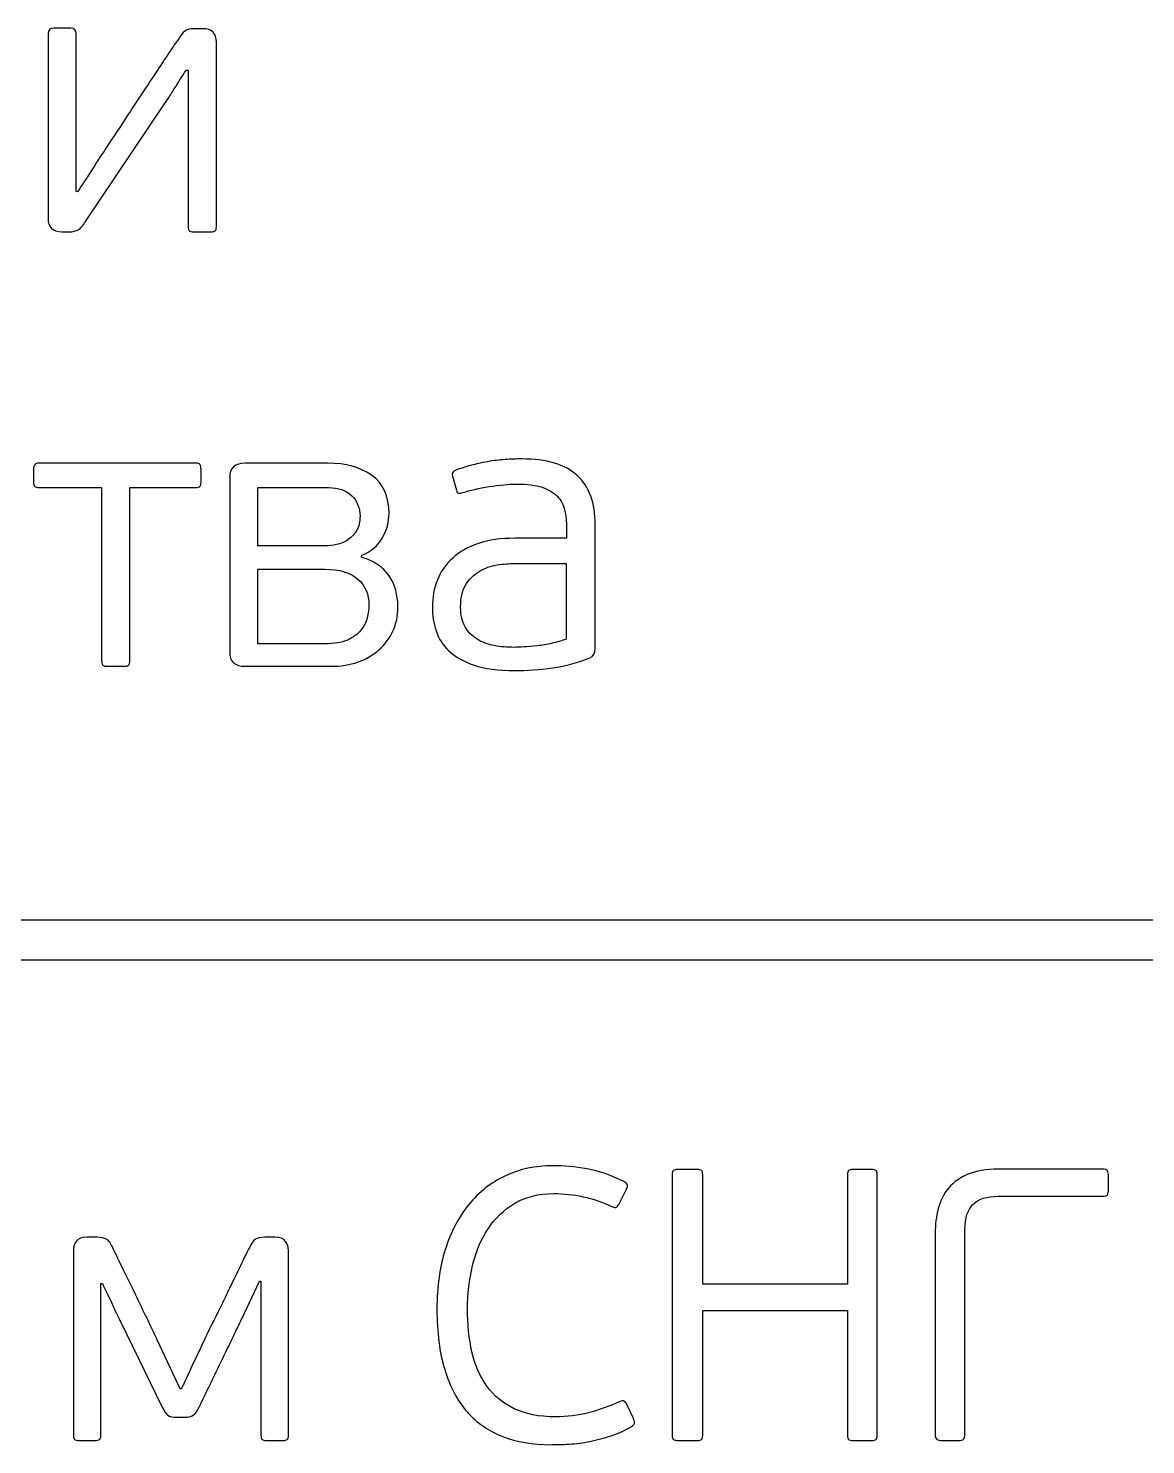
# Model space of a CAD drawing. Header units: centimetres. Extents: x -21.3 to 21.2, y -15.2 to 14.8.
# Drawn here: x -12.551 to -11.89, y -4.252 to -3.414 of the extents above; entities that cross this region are included whole.
import ezdxf

# ---------------------------------------------------------------- set-up
doc = ezdxf.new("R2010")
doc.units = ezdxf.units.CM
doc.header["$MEASUREMENT"] = 0
doc.layers.add('layer 1', color=7, linetype='Continuous')

msp = doc.modelspace()

# ---------------------------------------------------------------- linework, layer by layer
at = {"layer": 'layer 1', "color": 29}
for points, knots in [([(-12.53951, -3.41764), (-12.53951, -3.4155), (-12.53844, -3.41443), (-12.53631, -3.41443), (-12.53631, -3.41443), (-12.53631, -3.41443), (-12.52601, -3.41443), (-12.52601, -3.41443), (-12.52601, -3.41443), (-12.52388, -3.41443), (-12.52281, -3.4155), (-12.52281, -3.41764), (-12.52281, -3.41764), (-12.52281, -3.41764), (-12.52281, -3.51095), (-12.52281, -3.51095), (-12.52281, -3.51095), (-12.52281, -3.51095), (-12.52212, -3.51118), (-12.52212, -3.51118), (-12.52212, -3.51118), (-12.52151, -3.51027), (-12.52048, -3.50871), (-12.51903, -3.50649), (-12.51903, -3.50649), (-12.51759, -3.50428), (-12.51606, -3.50192), (-12.51446, -3.4994), (-12.51446, -3.4994), (-12.51286, -3.49689), (-12.51134, -3.49449), (-12.50989, -3.4922), (-12.50989, -3.4922), (-12.50844, -3.48991), (-12.50741, -3.48839), (-12.5068, -3.48762), (-12.5068, -3.48762), (-12.50573, -3.48595), (-12.50405, -3.48339), (-12.50177, -3.47996), (-12.50177, -3.47996), (-12.49948, -3.47653), (-12.49693, -3.47264), (-12.4941, -3.4683), (-12.4941, -3.4683), (-12.49128, -3.46395), (-12.48827, -3.45938), (-12.48507, -3.45457), (-12.48507, -3.45457), (-12.48187, -3.44977), (-12.47882, -3.4452), (-12.47592, -3.44085), (-12.47592, -3.44085), (-12.47302, -3.43651), (-12.47039, -3.43254), (-12.46803, -3.42896), (-12.46803, -3.42896), (-12.46567, -3.42537), (-12.4638, -3.42267), (-12.46243, -3.42084), (-12.46243, -3.42084), (-12.46105, -3.41855), (-12.4598, -3.41695), (-12.45865, -3.41603), (-12.45865, -3.41603), (-12.45751, -3.41512), (-12.45556, -3.41466), (-12.45282, -3.41466), (-12.45282, -3.41466), (-12.45282, -3.41466), (-12.44779, -3.41466), (-12.44779, -3.41466), (-12.44779, -3.41466), (-12.4426, -3.41466), (-12.44001, -3.41733), (-12.44001, -3.42267), (-12.44001, -3.42267), (-12.44001, -3.42267), (-12.44001, -3.53177), (-12.44001, -3.53177), (-12.44001, -3.53177), (-12.44001, -3.53299), (-12.44024, -3.53379), (-12.4407, -3.53417), (-12.4407, -3.53417), (-12.44115, -3.53455), (-12.44199, -3.53474), (-12.44321, -3.53474), (-12.44321, -3.53474), (-12.44321, -3.53474), (-12.45351, -3.53474), (-12.45351, -3.53474), (-12.45351, -3.53474), (-12.45473, -3.53474), (-12.45556, -3.53455), (-12.45602, -3.53417), (-12.45602, -3.53417), (-12.45648, -3.53379), (-12.45671, -3.53299), (-12.45671, -3.53177), (-12.45671, -3.53177), (-12.45671, -3.53177), (-12.45671, -3.43914), (-12.45671, -3.43914), (-12.45671, -3.43914), (-12.45671, -3.43914), (-12.45785, -3.43914), (-12.45785, -3.43914), (-12.45785, -3.43914), (-12.45831, -3.43975), (-12.45915, -3.44104), (-12.46037, -3.44302), (-12.46037, -3.44302), (-12.46159, -3.44501), (-12.46292, -3.44714), (-12.46437, -3.44943), (-12.46437, -3.44943), (-12.46582, -3.45171), (-12.46719, -3.45385), (-12.46849, -3.45583), (-12.46849, -3.45583), (-12.46978, -3.45781), (-12.47066, -3.45911), (-12.47112, -3.45972), (-12.47112, -3.45972), (-12.47112, -3.45972), (-12.51732, -3.52856), (-12.51732, -3.52856), (-12.51732, -3.52856), (-12.51884, -3.53101), (-12.52029, -3.53264), (-12.52166, -3.53348), (-12.52166, -3.53348), (-12.52304, -3.53432), (-12.52479, -3.53474), (-12.52692, -3.53474), (-12.52692, -3.53474), (-12.52692, -3.53474), (-12.53127, -3.53474), (-12.53127, -3.53474), (-12.53127, -3.53474), (-12.53676, -3.53474), (-12.53951, -3.53207), (-12.53951, -3.52674), (-12.53951, -3.52674), (-12.53951, -3.52674), (-12.53951, -3.41764), (-12.53951, -3.41764)], [0, 0, 0, 0, 0.026316, 0.026316, 0.026316, 0.026316, 0.052632, 0.052632, 0.052632, 0.052632, 0.078947, 0.078947, 0.078947, 0.078947, 0.105263, 0.105263, 0.105263, 0.105263, 0.131579, 0.131579, 0.131579, 0.131579, 0.157895, 0.157895, 0.157895, 0.157895, 0.184211, 0.184211, 0.184211, 0.184211, 0.210526, 0.210526, 0.210526, 0.210526, 0.236842, 0.236842, 0.236842, 0.236842, 0.263158, 0.263158, 0.263158, 0.263158, 0.289474, 0.289474, 0.289474, 0.289474, 0.315789, 0.315789, 0.315789, 0.315789, 0.342105, 0.342105, 0.342105, 0.342105, 0.368421, 0.368421, 0.368421, 0.368421, 0.394737, 0.394737, 0.394737, 0.394737, 0.421053, 0.421053, 0.421053, 0.421053, 0.447368, 0.447368, 0.447368, 0.447368, 0.473684, 0.473684, 0.473684, 0.473684, 0.5, 0.5, 0.5, 0.5, 0.526316, 0.526316, 0.526316, 0.526316, 0.552632, 0.552632, 0.552632, 0.552632, 0.578947, 0.578947, 0.578947, 0.578947, 0.605263, 0.605263, 0.605263, 0.605263, 0.631579, 0.631579, 0.631579, 0.631579, 0.657895, 0.657895, 0.657895, 0.657895, 0.684211, 0.684211, 0.684211, 0.684211, 0.710526, 0.710526, 0.710526, 0.710526, 0.736842, 0.736842, 0.736842, 0.736842, 0.763158, 0.763158, 0.763158, 0.763158, 0.789474, 0.789474, 0.789474, 0.789474, 0.815789, 0.815789, 0.815789, 0.815789, 0.842105, 0.842105, 0.842105, 0.842105, 0.868421, 0.868421, 0.868421, 0.868421, 0.894737, 0.894737, 0.894737, 0.894737, 0.921053, 0.921053, 0.921053, 0.921053, 0.947368, 0.947368, 0.947368, 0.947368, 1, 1, 1, 1]), ([(-12.49114, -3.78793), (-12.49114, -3.78946), (-12.4914, -3.79045), (-12.49193, -3.7909), (-12.49193, -3.7909), (-12.49247, -3.79136), (-12.49338, -3.79159), (-12.4946, -3.79159), (-12.4946, -3.79159), (-12.4946, -3.79159), (-12.50414, -3.79159), (-12.50414, -3.79159), (-12.50414, -3.79159), (-12.5055, -3.79159), (-12.5065, -3.79136), (-12.50703, -3.7909), (-12.50703, -3.7909), (-12.50756, -3.79045), (-12.50783, -3.78946), (-12.50783, -3.78793), (-12.50783, -3.78793), (-12.50783, -3.78793), (-12.50783, -3.68592), (-12.50783, -3.68592), (-12.50783, -3.68592), (-12.50783, -3.68592), (-12.54443, -3.68592), (-12.54443, -3.68592), (-12.54443, -3.68592), (-12.54595, -3.68592), (-12.54694, -3.68565), (-12.5474, -3.68512), (-12.5474, -3.68512), (-12.54785, -3.68459), (-12.54808, -3.68379), (-12.54808, -3.68272), (-12.54808, -3.68272), (-12.54808, -3.68272), (-12.54808, -3.67517), (-12.54808, -3.67517), (-12.54808, -3.67517), (-12.54808, -3.67395), (-12.54785, -3.67304), (-12.5474, -3.67243), (-12.5474, -3.67243), (-12.54694, -3.67182), (-12.54595, -3.67151), (-12.54443, -3.67151), (-12.54443, -3.67151), (-12.54443, -3.67151), (-12.45248, -3.67151), (-12.45248, -3.67151), (-12.45248, -3.67151), (-12.45096, -3.67151), (-12.45, -3.67182), (-12.44962, -3.67243), (-12.44962, -3.67243), (-12.44924, -3.67304), (-12.44905, -3.67395), (-12.44905, -3.67517), (-12.44905, -3.67517), (-12.44905, -3.67517), (-12.44905, -3.68272), (-12.44905, -3.68272), (-12.44905, -3.68272), (-12.44905, -3.68379), (-12.44924, -3.68459), (-12.44962, -3.68512), (-12.44962, -3.68512), (-12.45, -3.68565), (-12.45096, -3.68592), (-12.45248, -3.68592), (-12.45248, -3.68592), (-12.45248, -3.68592), (-12.49114, -3.68592), (-12.49114, -3.68592), (-12.49114, -3.68592), (-12.49114, -3.68592), (-12.49114, -3.78793), (-12.49114, -3.78793)], [0, 0, 0, 0, 0.047619, 0.047619, 0.047619, 0.047619, 0.095238, 0.095238, 0.095238, 0.095238, 0.142857, 0.142857, 0.142857, 0.142857, 0.190476, 0.190476, 0.190476, 0.190476, 0.238095, 0.238095, 0.238095, 0.238095, 0.285714, 0.285714, 0.285714, 0.285714, 0.333333, 0.333333, 0.333333, 0.333333, 0.380952, 0.380952, 0.380952, 0.380952, 0.428571, 0.428571, 0.428571, 0.428571, 0.47619, 0.47619, 0.47619, 0.47619, 0.52381, 0.52381, 0.52381, 0.52381, 0.571429, 0.571429, 0.571429, 0.571429, 0.619048, 0.619048, 0.619048, 0.619048, 0.666667, 0.666667, 0.666667, 0.666667, 0.714286, 0.714286, 0.714286, 0.714286, 0.761905, 0.761905, 0.761905, 0.761905, 0.809524, 0.809524, 0.809524, 0.809524, 0.857143, 0.857143, 0.857143, 0.857143, 0.904762, 0.904762, 0.904762, 0.904762, 1, 1, 1, 1]), ([(-12.35413, -3.72709), (-12.35001, -3.72831), (-12.34658, -3.72995), (-12.34384, -3.73201), (-12.34384, -3.73201), (-12.34109, -3.73407), (-12.33888, -3.73643), (-12.33721, -3.7391), (-12.33721, -3.7391), (-12.33553, -3.74177), (-12.33435, -3.74463), (-12.33366, -3.74768), (-12.33366, -3.74768), (-12.33297, -3.75073), (-12.33263, -3.7537), (-12.33263, -3.7566), (-12.33263, -3.7566), (-12.33263, -3.76178), (-12.33362, -3.76651), (-12.3356, -3.77078), (-12.3356, -3.77078), (-12.33759, -3.77505), (-12.34033, -3.77875), (-12.34384, -3.78187), (-12.34384, -3.78187), (-12.34735, -3.785), (-12.3515, -3.7874), (-12.3563, -3.78907), (-12.3563, -3.78907), (-12.3611, -3.79075), (-12.3664, -3.79159), (-12.3722, -3.79159), (-12.3722, -3.79159), (-12.3722, -3.79159), (-12.42298, -3.79159), (-12.42298, -3.79159), (-12.42298, -3.79159), (-12.42908, -3.79159), (-12.43212, -3.78877), (-12.43212, -3.78313), (-12.43212, -3.78313), (-12.43212, -3.78313), (-12.43212, -3.67998), (-12.43212, -3.67998), (-12.43212, -3.67998), (-12.43212, -3.67433), (-12.42908, -3.67151), (-12.42298, -3.67151), (-12.42298, -3.67151), (-12.42298, -3.67151), (-12.37403, -3.67151), (-12.37403, -3.67151), (-12.37403, -3.67151), (-12.3635, -3.67151), (-12.35486, -3.67392), (-12.34807, -3.67872), (-12.34807, -3.67872), (-12.34128, -3.68352), (-12.33789, -3.69103), (-12.33789, -3.70125), (-12.33789, -3.70125), (-12.33789, -3.70628), (-12.33923, -3.71112), (-12.34189, -3.71577), (-12.34189, -3.71577), (-12.34456, -3.72042), (-12.34856, -3.72381), (-12.3539, -3.72595), (-12.3539, -3.72595), (-12.3539, -3.72595), (-12.35413, -3.72709), (-12.35413, -3.72709)], [0, 0, 0, 0, 0.052632, 0.052632, 0.052632, 0.052632, 0.105263, 0.105263, 0.105263, 0.105263, 0.157895, 0.157895, 0.157895, 0.157895, 0.210526, 0.210526, 0.210526, 0.210526, 0.263158, 0.263158, 0.263158, 0.263158, 0.315789, 0.315789, 0.315789, 0.315789, 0.368421, 0.368421, 0.368421, 0.368421, 0.421053, 0.421053, 0.421053, 0.421053, 0.473684, 0.473684, 0.473684, 0.473684, 0.526316, 0.526316, 0.526316, 0.526316, 0.578947, 0.578947, 0.578947, 0.578947, 0.631579, 0.631579, 0.631579, 0.631579, 0.684211, 0.684211, 0.684211, 0.684211, 0.736842, 0.736842, 0.736842, 0.736842, 0.789474, 0.789474, 0.789474, 0.789474, 0.842105, 0.842105, 0.842105, 0.842105, 0.894737, 0.894737, 0.894737, 0.894737, 1, 1, 1, 1]), ([(-12.21598, -3.78107), (-12.21598, -3.78382), (-12.21705, -3.78564), (-12.21918, -3.78656), (-12.21918, -3.78656), (-12.22605, -3.78946), (-12.23337, -3.79144), (-12.24114, -3.79251), (-12.24114, -3.79251), (-12.24892, -3.79358), (-12.25639, -3.79411), (-12.26356, -3.79411), (-12.26356, -3.79411), (-12.27332, -3.79411), (-12.28132, -3.79304), (-12.28757, -3.7909), (-12.28757, -3.7909), (-12.29383, -3.78877), (-12.29878, -3.78595), (-12.30244, -3.78252), (-12.30244, -3.78252), (-12.3061, -3.77909), (-12.30865, -3.77512), (-12.3101, -3.77059), (-12.3101, -3.77059), (-12.31155, -3.76609), (-12.31228, -3.76136), (-12.31228, -3.75648), (-12.31228, -3.75648), (-12.31228, -3.75084), (-12.31128, -3.74551), (-12.3093, -3.74055), (-12.3093, -3.74055), (-12.30732, -3.73555), (-12.30431, -3.73125), (-12.30027, -3.72759), (-12.30027, -3.72759), (-12.29623, -3.72393), (-12.29116, -3.72103), (-12.28506, -3.71897), (-12.28506, -3.71897), (-12.27896, -3.71691), (-12.27172, -3.71589), (-12.26333, -3.71589), (-12.26333, -3.71589), (-12.26333, -3.71589), (-12.23291, -3.71589), (-12.23291, -3.71589), (-12.23291, -3.71589), (-12.23291, -3.71589), (-12.23291, -3.70979), (-12.23291, -3.70979), (-12.23291, -3.70979), (-12.23291, -3.70605), (-12.23329, -3.70255), (-12.23405, -3.6993), (-12.23405, -3.6993), (-12.23481, -3.69606), (-12.23626, -3.69332), (-12.2384, -3.69107), (-12.2384, -3.69107), (-12.24053, -3.68882), (-12.24351, -3.68707), (-12.24732, -3.68577), (-12.24732, -3.68577), (-12.25113, -3.68451), (-12.25609, -3.68386), (-12.26219, -3.68386), (-12.26219, -3.68386), (-12.26722, -3.68386), (-12.27274, -3.68436), (-12.27877, -3.68535), (-12.27877, -3.68535), (-12.28479, -3.68634), (-12.28994, -3.68752), (-12.29421, -3.6889), (-12.29421, -3.6889), (-12.29527, -3.6892), (-12.29611, -3.68932), (-12.29672, -3.68924), (-12.29672, -3.68924), (-12.29733, -3.68916), (-12.29779, -3.68859), (-12.2981, -3.68752), (-12.2981, -3.68752), (-12.2981, -3.68752), (-12.30038, -3.67921), (-12.30038, -3.67921), (-12.30038, -3.67921), (-12.30084, -3.6775), (-12.30023, -3.67635), (-12.29855, -3.67574), (-12.29855, -3.67574), (-12.29581, -3.67464), (-12.29283, -3.67369), (-12.28963, -3.67285), (-12.28963, -3.67285), (-12.28643, -3.67197), (-12.28311, -3.67125), (-12.27968, -3.67064), (-12.27968, -3.67064), (-12.27625, -3.66999), (-12.27278, -3.66957), (-12.26927, -3.66934), (-12.26927, -3.66934), (-12.26577, -3.66911), (-12.26249, -3.669), (-12.25944, -3.669), (-12.25944, -3.669), (-12.24465, -3.669), (-12.23371, -3.67227), (-12.22662, -3.67883), (-12.22662, -3.67883), (-12.21953, -3.68539), (-12.21598, -3.695), (-12.21598, -3.70765), (-12.21598, -3.70765), (-12.21598, -3.70765), (-12.21598, -3.78107), (-12.21598, -3.78107)], [0, 0, 0, 0, 0.032258, 0.032258, 0.032258, 0.032258, 0.064516, 0.064516, 0.064516, 0.064516, 0.096774, 0.096774, 0.096774, 0.096774, 0.129032, 0.129032, 0.129032, 0.129032, 0.16129, 0.16129, 0.16129, 0.16129, 0.193548, 0.193548, 0.193548, 0.193548, 0.225806, 0.225806, 0.225806, 0.225806, 0.258065, 0.258065, 0.258065, 0.258065, 0.290323, 0.290323, 0.290323, 0.290323, 0.322581, 0.322581, 0.322581, 0.322581, 0.354839, 0.354839, 0.354839, 0.354839, 0.387097, 0.387097, 0.387097, 0.387097, 0.419355, 0.419355, 0.419355, 0.419355, 0.451613, 0.451613, 0.451613, 0.451613, 0.483871, 0.483871, 0.483871, 0.483871, 0.516129, 0.516129, 0.516129, 0.516129, 0.548387, 0.548387, 0.548387, 0.548387, 0.580645, 0.580645, 0.580645, 0.580645, 0.612903, 0.612903, 0.612903, 0.612903, 0.645161, 0.645161, 0.645161, 0.645161, 0.677419, 0.677419, 0.677419, 0.677419, 0.709677, 0.709677, 0.709677, 0.709677, 0.741935, 0.741935, 0.741935, 0.741935, 0.774194, 0.774194, 0.774194, 0.774194, 0.806452, 0.806452, 0.806452, 0.806452, 0.83871, 0.83871, 0.83871, 0.83871, 0.870968, 0.870968, 0.870968, 0.870968, 0.903226, 0.903226, 0.903226, 0.903226, 0.935484, 0.935484, 0.935484, 0.935484, 1, 1, 1, 1]), ([(-12.41543, -3.72046), (-12.41543, -3.72046), (-12.37517, -3.72046), (-12.37517, -3.72046), (-12.37517, -3.72046), (-12.37334, -3.72046), (-12.37124, -3.72019), (-12.36888, -3.71966), (-12.36888, -3.71966), (-12.36652, -3.71913), (-12.36431, -3.71817), (-12.36225, -3.71684), (-12.36225, -3.71684), (-12.36019, -3.71546), (-12.35847, -3.71364), (-12.3571, -3.71139), (-12.3571, -3.71139), (-12.35573, -3.7091), (-12.35504, -3.7062), (-12.35504, -3.70273), (-12.35504, -3.70273), (-12.35504, -3.69804), (-12.35668, -3.69408), (-12.35996, -3.6908), (-12.35996, -3.6908), (-12.36324, -3.68756), (-12.36778, -3.68592), (-12.37357, -3.68592), (-12.37357, -3.68592), (-12.37357, -3.68592), (-12.41543, -3.68592), (-12.41543, -3.68592), (-12.41543, -3.68592), (-12.41543, -3.68592), (-12.41543, -3.72046), (-12.41543, -3.72046)], [0, 0, 0, 0, 0.1, 0.1, 0.1, 0.1, 0.2, 0.2, 0.2, 0.2, 0.3, 0.3, 0.3, 0.3, 0.4, 0.4, 0.4, 0.4, 0.5, 0.5, 0.5, 0.5, 0.6, 0.6, 0.6, 0.6, 0.7, 0.7, 0.7, 0.7, 0.8, 0.8, 0.8, 0.8, 1, 1, 1, 1]), ([(-12.34978, -3.75545), (-12.34978, -3.74905), (-12.35196, -3.7439), (-12.3563, -3.74002), (-12.3563, -3.74002), (-12.36065, -3.73613), (-12.36717, -3.73418), (-12.37586, -3.73418), (-12.37586, -3.73418), (-12.37586, -3.73418), (-12.41543, -3.73418), (-12.41543, -3.73418), (-12.41543, -3.73418), (-12.41543, -3.73418), (-12.41543, -3.77833), (-12.41543, -3.77833), (-12.41543, -3.77833), (-12.41543, -3.77833), (-12.37586, -3.77833), (-12.37586, -3.77833), (-12.37586, -3.77833), (-12.37037, -3.77833), (-12.36591, -3.77756), (-12.36248, -3.77604), (-12.36248, -3.77604), (-12.35905, -3.77451), (-12.35642, -3.77261), (-12.35459, -3.77032), (-12.35459, -3.77032), (-12.35276, -3.76804), (-12.3515, -3.76556), (-12.35081, -3.76289), (-12.35081, -3.76289), (-12.35013, -3.76022), (-12.34978, -3.75774), (-12.34978, -3.75545)], [0, 0, 0, 0, 0.1, 0.1, 0.1, 0.1, 0.2, 0.2, 0.2, 0.2, 0.3, 0.3, 0.3, 0.3, 0.4, 0.4, 0.4, 0.4, 0.5, 0.5, 0.5, 0.5, 0.6, 0.6, 0.6, 0.6, 0.7, 0.7, 0.7, 0.7, 0.8, 0.8, 0.8, 0.8, 1, 1, 1, 1]), ([(-12.23314, -3.73075), (-12.23314, -3.73075), (-12.26264, -3.73075), (-12.26264, -3.73075), (-12.26264, -3.73075), (-12.26539, -3.73075), (-12.26867, -3.73098), (-12.27248, -3.73144), (-12.27248, -3.73144), (-12.27629, -3.7319), (-12.27991, -3.733), (-12.28334, -3.73479), (-12.28334, -3.73479), (-12.28677, -3.73655), (-12.28967, -3.73914), (-12.29203, -3.74257), (-12.29203, -3.74257), (-12.2944, -3.74604), (-12.29558, -3.75073), (-12.29558, -3.75671), (-12.29558, -3.75671), (-12.29558, -3.76132), (-12.2947, -3.76514), (-12.29295, -3.76819), (-12.29295, -3.76819), (-12.2912, -3.77127), (-12.28883, -3.77371), (-12.28586, -3.77554), (-12.28586, -3.77554), (-12.28288, -3.77741), (-12.27949, -3.77867), (-12.27568, -3.77936), (-12.27568, -3.77936), (-12.27187, -3.78004), (-12.2679, -3.78038), (-12.26379, -3.78038), (-12.26379, -3.78038), (-12.26242, -3.78038), (-12.26055, -3.78031), (-12.25818, -3.78015), (-12.25818, -3.78015), (-12.25582, -3.78), (-12.25319, -3.77977), (-12.25029, -3.77947), (-12.25029, -3.77947), (-12.2474, -3.77916), (-12.24446, -3.77867), (-12.24148, -3.77798), (-12.24148, -3.77798), (-12.23851, -3.7773), (-12.23573, -3.7765), (-12.23314, -3.77554), (-12.23314, -3.77554), (-12.23314, -3.77554), (-12.23314, -3.73075), (-12.23314, -3.73075)], [0, 0, 0, 0, 0.066667, 0.066667, 0.066667, 0.066667, 0.133333, 0.133333, 0.133333, 0.133333, 0.2, 0.2, 0.2, 0.2, 0.266667, 0.266667, 0.266667, 0.266667, 0.333333, 0.333333, 0.333333, 0.333333, 0.4, 0.4, 0.4, 0.4, 0.466667, 0.466667, 0.466667, 0.466667, 0.533333, 0.533333, 0.533333, 0.533333, 0.6, 0.6, 0.6, 0.6, 0.666667, 0.666667, 0.666667, 0.666667, 0.733333, 0.733333, 0.733333, 0.733333, 0.8, 0.8, 0.8, 0.8, 0.866667, 0.866667, 0.866667, 0.866667, 1, 1, 1, 1]), ([(-17.7515, -3.96525), (-17.7515, -3.96525), (-10.82877, -3.96525), (-10.82877, -3.96525), (-10.82877, -3.96525), (-10.82877, -3.96525), (-10.82877, -3.94149), (-10.82877, -3.94149), (-10.82877, -3.94149), (-10.82877, -3.94149), (-17.7515, -3.94149), (-17.7515, -3.94149), (-17.7515, -3.94149), (-17.7515, -3.94149), (-17.7515, -3.96525), (-17.7515, -3.96525)], [0, 0, 0, 0, 0.2, 0.2, 0.2, 0.2, 0.4, 0.4, 0.4, 0.4, 0.6, 0.6, 0.6, 0.6, 1, 1, 1, 1]), ([(-12.23957, -4.23528), (-12.2327, -4.23528), (-12.22615, -4.23447), (-12.2199, -4.23287), (-12.2199, -4.23287), (-12.21365, -4.23127), (-12.20762, -4.2291), (-12.20183, -4.22635), (-12.20183, -4.22635), (-12.2003, -4.22575), (-12.19924, -4.22567), (-12.19863, -4.22612), (-12.19863, -4.22612), (-12.19802, -4.22658), (-12.19756, -4.22719), (-12.19725, -4.22795), (-12.19725, -4.22795), (-12.19725, -4.22795), (-12.19359, -4.23596), (-12.19359, -4.23596), (-12.19359, -4.23596), (-12.19283, -4.23748), (-12.19256, -4.23855), (-12.19279, -4.23916), (-12.19279, -4.23916), (-12.19302, -4.23977), (-12.19359, -4.24038), (-12.19451, -4.24099), (-12.19451, -4.24099), (-12.19832, -4.24328), (-12.20233, -4.24511), (-12.20652, -4.24648), (-12.20652, -4.24648), (-12.21071, -4.24785), (-12.2149, -4.24896), (-12.21909, -4.2498), (-12.21909, -4.2498), (-12.22329, -4.25064), (-12.22741, -4.25117), (-12.23145, -4.2514), (-12.23145, -4.2514), (-12.23549, -4.25163), (-12.23919, -4.25174), (-12.24254, -4.25174), (-12.24254, -4.25174), (-12.25306, -4.25174), (-12.26244, -4.25014), (-12.27067, -4.24694), (-12.27067, -4.24694), (-12.27891, -4.24374), (-12.28592, -4.23886), (-12.29172, -4.2323), (-12.29172, -4.2323), (-12.29751, -4.22575), (-12.30193, -4.21743), (-12.30498, -4.20737), (-12.30498, -4.20737), (-12.30803, -4.19731), (-12.30956, -4.18533), (-12.30956, -4.17146), (-12.30956, -4.17146), (-12.30956, -4.1585), (-12.30792, -4.14679), (-12.30464, -4.13635), (-12.30464, -4.13635), (-12.30136, -4.1259), (-12.29671, -4.11702), (-12.29069, -4.1097), (-12.29069, -4.1097), (-12.28467, -4.10238), (-12.27746, -4.09674), (-12.26907, -4.09278), (-12.26907, -4.09278), (-12.26069, -4.08881), (-12.25139, -4.08683), (-12.24117, -4.08683), (-12.24117, -4.08683), (-12.23461, -4.08683), (-12.22783, -4.08744), (-12.22081, -4.08866), (-12.22081, -4.08866), (-12.2138, -4.08988), (-12.2064, -4.09247), (-12.19863, -4.09644), (-12.19863, -4.09644), (-12.19786, -4.09674), (-12.19733, -4.09724), (-12.19702, -4.09793), (-12.19702, -4.09793), (-12.19672, -4.09861), (-12.19695, -4.09964), (-12.19771, -4.10101), (-12.19771, -4.10101), (-12.19771, -4.10101), (-12.20206, -4.1097), (-12.20206, -4.1097), (-12.20206, -4.1097), (-12.20251, -4.11047), (-12.20297, -4.111), (-12.20343, -4.11131), (-12.20343, -4.11131), (-12.20389, -4.11161), (-12.20465, -4.11153), (-12.20571, -4.11108), (-12.20571, -4.11108), (-12.21151, -4.10833), (-12.2173, -4.10635), (-12.2231, -4.10513), (-12.2231, -4.10513), (-12.22889, -4.10391), (-12.23469, -4.1033), (-12.24048, -4.1033), (-12.24048, -4.1033), (-12.24948, -4.1033), (-12.25718, -4.10521), (-12.26358, -4.10902), (-12.26358, -4.10902), (-12.26999, -4.11283), (-12.27525, -4.11786), (-12.27936, -4.12411), (-12.27936, -4.12411), (-12.28348, -4.13037), (-12.28653, -4.13761), (-12.28851, -4.14584), (-12.28851, -4.14584), (-12.2905, -4.15408), (-12.29149, -4.16262), (-12.29149, -4.17146), (-12.29149, -4.17146), (-12.29149, -4.18061), (-12.29061, -4.18907), (-12.28886, -4.19685), (-12.28886, -4.19685), (-12.2871, -4.20463), (-12.28417, -4.21137), (-12.28005, -4.21709), (-12.28005, -4.21709), (-12.27594, -4.22281), (-12.27056, -4.22727), (-12.26393, -4.23047), (-12.26393, -4.23047), (-12.25729, -4.23367), (-12.24917, -4.23528), (-12.23957, -4.23528)], [0, 0, 0, 0, 0.027027, 0.027027, 0.027027, 0.027027, 0.054054, 0.054054, 0.054054, 0.054054, 0.081081, 0.081081, 0.081081, 0.081081, 0.108108, 0.108108, 0.108108, 0.108108, 0.135135, 0.135135, 0.135135, 0.135135, 0.162162, 0.162162, 0.162162, 0.162162, 0.189189, 0.189189, 0.189189, 0.189189, 0.216216, 0.216216, 0.216216, 0.216216, 0.243243, 0.243243, 0.243243, 0.243243, 0.27027, 0.27027, 0.27027, 0.27027, 0.297297, 0.297297, 0.297297, 0.297297, 0.324324, 0.324324, 0.324324, 0.324324, 0.351351, 0.351351, 0.351351, 0.351351, 0.378378, 0.378378, 0.378378, 0.378378, 0.405405, 0.405405, 0.405405, 0.405405, 0.432432, 0.432432, 0.432432, 0.432432, 0.459459, 0.459459, 0.459459, 0.459459, 0.486486, 0.486486, 0.486486, 0.486486, 0.513514, 0.513514, 0.513514, 0.513514, 0.540541, 0.540541, 0.540541, 0.540541, 0.567568, 0.567568, 0.567568, 0.567568, 0.594595, 0.594595, 0.594595, 0.594595, 0.621622, 0.621622, 0.621622, 0.621622, 0.648649, 0.648649, 0.648649, 0.648649, 0.675676, 0.675676, 0.675676, 0.675676, 0.702703, 0.702703, 0.702703, 0.702703, 0.72973, 0.72973, 0.72973, 0.72973, 0.756757, 0.756757, 0.756757, 0.756757, 0.783784, 0.783784, 0.783784, 0.783784, 0.810811, 0.810811, 0.810811, 0.810811, 0.837838, 0.837838, 0.837838, 0.837838, 0.864865, 0.864865, 0.864865, 0.864865, 0.891892, 0.891892, 0.891892, 0.891892, 0.918919, 0.918919, 0.918919, 0.918919, 0.945946, 0.945946, 0.945946, 0.945946, 1, 1, 1, 1]), ([(-12.15242, -4.24625), (-12.15242, -4.24747), (-12.15265, -4.24827), (-12.15311, -4.24866), (-12.15311, -4.24866), (-12.15357, -4.24904), (-12.1544, -4.24923), (-12.15562, -4.24923), (-12.15562, -4.24923), (-12.15562, -4.24923), (-12.16729, -4.24923), (-12.16729, -4.24923), (-12.16729, -4.24923), (-12.16836, -4.24923), (-12.16916, -4.24904), (-12.16969, -4.24866), (-12.16969, -4.24866), (-12.17023, -4.24827), (-12.17049, -4.24747), (-12.17049, -4.24625), (-12.17049, -4.24625), (-12.17049, -4.24625), (-12.17049, -4.09209), (-12.17049, -4.09209), (-12.17049, -4.09209), (-12.17049, -4.09087), (-12.17023, -4.09007), (-12.16969, -4.08969), (-12.16969, -4.08969), (-12.16916, -4.08931), (-12.16836, -4.08912), (-12.16729, -4.08912), (-12.16729, -4.08912), (-12.16729, -4.08912), (-12.15562, -4.08912), (-12.15562, -4.08912), (-12.15562, -4.08912), (-12.1544, -4.08912), (-12.15357, -4.08931), (-12.15311, -4.08969), (-12.15311, -4.08969), (-12.15265, -4.09007), (-12.15242, -4.09087), (-12.15242, -4.09209), (-12.15242, -4.09209), (-12.15242, -4.09209), (-12.15242, -4.15682), (-12.15242, -4.15682), (-12.15242, -4.15682), (-12.15242, -4.15682), (-12.06688, -4.15682), (-12.06688, -4.15682), (-12.06688, -4.15682), (-12.06688, -4.15682), (-12.06688, -4.09209), (-12.06688, -4.09209), (-12.06688, -4.09209), (-12.06688, -4.09087), (-12.06665, -4.09007), (-12.06619, -4.08969), (-12.06619, -4.08969), (-12.06573, -4.08931), (-12.0649, -4.08912), (-12.06368, -4.08912), (-12.06368, -4.08912), (-12.06368, -4.08912), (-12.05247, -4.08912), (-12.05247, -4.08912), (-12.05247, -4.08912), (-12.05125, -4.08912), (-12.05041, -4.08931), (-12.04995, -4.08969), (-12.04995, -4.08969), (-12.0495, -4.09007), (-12.04927, -4.09087), (-12.04927, -4.09209), (-12.04927, -4.09209), (-12.04927, -4.09209), (-12.04927, -4.24625), (-12.04927, -4.24625), (-12.04927, -4.24625), (-12.04927, -4.24747), (-12.0495, -4.24827), (-12.04995, -4.24866), (-12.04995, -4.24866), (-12.05041, -4.24904), (-12.05125, -4.24923), (-12.05247, -4.24923), (-12.05247, -4.24923), (-12.05247, -4.24923), (-12.06368, -4.24923), (-12.06368, -4.24923), (-12.06368, -4.24923), (-12.0649, -4.24923), (-12.06573, -4.24904), (-12.06619, -4.24866), (-12.06619, -4.24866), (-12.06665, -4.24827), (-12.06688, -4.24747), (-12.06688, -4.24625), (-12.06688, -4.24625), (-12.06688, -4.24625), (-12.06688, -4.17238), (-12.06688, -4.17238), (-12.06688, -4.17238), (-12.06688, -4.17238), (-12.15242, -4.17238), (-12.15242, -4.17238), (-12.15242, -4.17238), (-12.15242, -4.17238), (-12.15242, -4.24625), (-12.15242, -4.24625)], [0, 0, 0, 0, 0.034483, 0.034483, 0.034483, 0.034483, 0.068966, 0.068966, 0.068966, 0.068966, 0.103448, 0.103448, 0.103448, 0.103448, 0.137931, 0.137931, 0.137931, 0.137931, 0.172414, 0.172414, 0.172414, 0.172414, 0.206897, 0.206897, 0.206897, 0.206897, 0.241379, 0.241379, 0.241379, 0.241379, 0.275862, 0.275862, 0.275862, 0.275862, 0.310345, 0.310345, 0.310345, 0.310345, 0.344828, 0.344828, 0.344828, 0.344828, 0.37931, 0.37931, 0.37931, 0.37931, 0.413793, 0.413793, 0.413793, 0.413793, 0.448276, 0.448276, 0.448276, 0.448276, 0.482759, 0.482759, 0.482759, 0.482759, 0.517241, 0.517241, 0.517241, 0.517241, 0.551724, 0.551724, 0.551724, 0.551724, 0.586207, 0.586207, 0.586207, 0.586207, 0.62069, 0.62069, 0.62069, 0.62069, 0.655172, 0.655172, 0.655172, 0.655172, 0.689655, 0.689655, 0.689655, 0.689655, 0.724138, 0.724138, 0.724138, 0.724138, 0.758621, 0.758621, 0.758621, 0.758621, 0.793103, 0.793103, 0.793103, 0.793103, 0.827586, 0.827586, 0.827586, 0.827586, 0.862069, 0.862069, 0.862069, 0.862069, 0.896552, 0.896552, 0.896552, 0.896552, 0.931034, 0.931034, 0.931034, 0.931034, 1, 1, 1, 1]), ([(-11.99735, -4.24557), (-11.99735, -4.24709), (-11.99761, -4.24808), (-11.99815, -4.24854), (-11.99815, -4.24854), (-11.99868, -4.249), (-11.99971, -4.24923), (-12.00124, -4.24923), (-12.00124, -4.24923), (-12.00124, -4.24923), (-12.01084, -4.24923), (-12.01084, -4.24923), (-12.01084, -4.24923), (-12.01222, -4.24923), (-12.01324, -4.249), (-12.01393, -4.24854), (-12.01393, -4.24854), (-12.01462, -4.24808), (-12.01496, -4.24709), (-12.01496, -4.24557), (-12.01496, -4.24557), (-12.01496, -4.24557), (-12.01496, -4.12686), (-12.01496, -4.12686), (-12.01496, -4.12686), (-12.01496, -4.12168), (-12.01435, -4.11676), (-12.01313, -4.11211), (-12.01313, -4.11211), (-12.01191, -4.10746), (-12.00985, -4.10342), (-12.00696, -4.09998), (-12.00696, -4.09998), (-12.00406, -4.09655), (-12.00024, -4.09385), (-11.99552, -4.09186), (-11.99552, -4.09186), (-11.99079, -4.08988), (-11.98484, -4.08889), (-11.97768, -4.08889), (-11.97768, -4.08889), (-11.97768, -4.08889), (-11.91615, -4.08889), (-11.91615, -4.08889), (-11.91615, -4.08889), (-11.91447, -4.08889), (-11.91344, -4.08923), (-11.91306, -4.08992), (-11.91306, -4.08992), (-11.91268, -4.09061), (-11.91249, -4.09163), (-11.91249, -4.09301), (-11.91249, -4.09301), (-11.91249, -4.09301), (-11.91249, -4.10101), (-11.91249, -4.10101), (-11.91249, -4.10101), (-11.91249, -4.10254), (-11.91268, -4.10357), (-11.91306, -4.1041), (-11.91306, -4.1041), (-11.91344, -4.10463), (-11.91447, -4.1049), (-11.91615, -4.1049), (-11.91615, -4.1049), (-11.91615, -4.1049), (-11.97745, -4.1049), (-11.97745, -4.1049), (-11.97745, -4.1049), (-11.98446, -4.1049), (-11.98953, -4.1065), (-11.99266, -4.1097), (-11.99266, -4.1097), (-11.99578, -4.11291), (-11.99735, -4.11778), (-11.99735, -4.12434), (-11.99735, -4.12434), (-11.99735, -4.12434), (-11.99735, -4.24557), (-11.99735, -4.24557)], [0, 0, 0, 0, 0.047619, 0.047619, 0.047619, 0.047619, 0.095238, 0.095238, 0.095238, 0.095238, 0.142857, 0.142857, 0.142857, 0.142857, 0.190476, 0.190476, 0.190476, 0.190476, 0.238095, 0.238095, 0.238095, 0.238095, 0.285714, 0.285714, 0.285714, 0.285714, 0.333333, 0.333333, 0.333333, 0.333333, 0.380952, 0.380952, 0.380952, 0.380952, 0.428571, 0.428571, 0.428571, 0.428571, 0.47619, 0.47619, 0.47619, 0.47619, 0.52381, 0.52381, 0.52381, 0.52381, 0.571429, 0.571429, 0.571429, 0.571429, 0.619048, 0.619048, 0.619048, 0.619048, 0.666667, 0.666667, 0.666667, 0.666667, 0.714286, 0.714286, 0.714286, 0.714286, 0.761905, 0.761905, 0.761905, 0.761905, 0.809524, 0.809524, 0.809524, 0.809524, 0.857143, 0.857143, 0.857143, 0.857143, 0.904762, 0.904762, 0.904762, 0.904762, 1, 1, 1, 1]), ([(-12.50832, -4.15636), (-12.50832, -4.15636), (-12.50832, -4.24625), (-12.50832, -4.24625), (-12.50832, -4.24625), (-12.50832, -4.24747), (-12.50858, -4.24827), (-12.50912, -4.24866), (-12.50912, -4.24866), (-12.50965, -4.24904), (-12.51053, -4.24923), (-12.51175, -4.24923), (-12.51175, -4.24923), (-12.51175, -4.24923), (-12.52135, -4.24923), (-12.52135, -4.24923), (-12.52135, -4.24923), (-12.52257, -4.24923), (-12.52341, -4.24904), (-12.52387, -4.24866), (-12.52387, -4.24866), (-12.52433, -4.24827), (-12.52456, -4.24747), (-12.52456, -4.24625), (-12.52456, -4.24625), (-12.52456, -4.24625), (-12.52456, -4.1367), (-12.52456, -4.1367), (-12.52456, -4.1367), (-12.52456, -4.13486), (-12.52398, -4.13315), (-12.52284, -4.13155), (-12.52284, -4.13155), (-12.5217, -4.12994), (-12.5196, -4.12915), (-12.51655, -4.12915), (-12.51655, -4.12915), (-12.51655, -4.12915), (-12.51038, -4.12915), (-12.51038, -4.12915), (-12.51038, -4.12915), (-12.50809, -4.12915), (-12.5063, -4.12953), (-12.505, -4.13029), (-12.505, -4.13029), (-12.5037, -4.13105), (-12.50245, -4.13273), (-12.50123, -4.13532), (-12.50123, -4.13532), (-12.50001, -4.13791), (-12.49818, -4.14173), (-12.49574, -4.14676), (-12.49574, -4.14676), (-12.4933, -4.15179), (-12.49075, -4.15705), (-12.48807, -4.16254), (-12.48807, -4.16254), (-12.48541, -4.16803), (-12.48285, -4.17329), (-12.48041, -4.17832), (-12.48041, -4.17832), (-12.47798, -4.18335), (-12.47614, -4.18717), (-12.47492, -4.18976), (-12.47492, -4.18976), (-12.47492, -4.18976), (-12.46143, -4.21881), (-12.46143, -4.21881), (-12.46143, -4.21881), (-12.46143, -4.21881), (-12.46074, -4.21881), (-12.46074, -4.21881), (-12.46074, -4.21881), (-12.45983, -4.21698), (-12.45857, -4.21431), (-12.45697, -4.2108), (-12.45697, -4.2108), (-12.45537, -4.20729), (-12.45366, -4.20363), (-12.45182, -4.19982), (-12.45182, -4.19982), (-12.44999, -4.19601), (-12.44828, -4.19235), (-12.44668, -4.18884), (-12.44668, -4.18884), (-12.44508, -4.18533), (-12.44382, -4.18274), (-12.44291, -4.18107), (-12.44291, -4.18107), (-12.44184, -4.17908), (-12.44027, -4.17596), (-12.43821, -4.17169), (-12.43821, -4.17169), (-12.43615, -4.16742), (-12.43398, -4.16292), (-12.4317, -4.1582), (-12.4317, -4.1582), (-12.42941, -4.15346), (-12.42724, -4.14897), (-12.42517, -4.1447), (-12.42517, -4.1447), (-12.42312, -4.14043), (-12.42156, -4.13731), (-12.42049, -4.13532), (-12.42049, -4.13532), (-12.41927, -4.13273), (-12.41809, -4.13105), (-12.41694, -4.13029), (-12.41694, -4.13029), (-12.4158, -4.12953), (-12.41393, -4.12915), (-12.41134, -4.12915), (-12.41134, -4.12915), (-12.41134, -4.12915), (-12.40539, -4.12915), (-12.40539, -4.12915), (-12.40539, -4.12915), (-12.40234, -4.12915), (-12.40024, -4.12994), (-12.3991, -4.13155), (-12.3991, -4.13155), (-12.39796, -4.13315), (-12.39739, -4.13486), (-12.39739, -4.1367), (-12.39739, -4.1367), (-12.39739, -4.1367), (-12.39739, -4.24625), (-12.39739, -4.24625), (-12.39739, -4.24625), (-12.39739, -4.24747), (-12.39761, -4.24827), (-12.39807, -4.24866), (-12.39807, -4.24866), (-12.39853, -4.24904), (-12.39937, -4.24923), (-12.40059, -4.24923), (-12.40059, -4.24923), (-12.40059, -4.24923), (-12.41042, -4.24923), (-12.41042, -4.24923), (-12.41042, -4.24923), (-12.41165, -4.24923), (-12.41248, -4.24904), (-12.41294, -4.24866), (-12.41294, -4.24866), (-12.4134, -4.24827), (-12.41363, -4.24747), (-12.41363, -4.24625), (-12.41363, -4.24625), (-12.41363, -4.24625), (-12.41363, -4.15499), (-12.41363, -4.15499), (-12.41363, -4.15499), (-12.41363, -4.15499), (-12.41454, -4.15499), (-12.41454, -4.15499), (-12.41454, -4.15499), (-12.41454, -4.15499), (-12.42483, -4.17695), (-12.42483, -4.17695), (-12.42483, -4.17695), (-12.42529, -4.17802), (-12.42628, -4.18015), (-12.42781, -4.18335), (-12.42781, -4.18335), (-12.42933, -4.18656), (-12.43124, -4.19048), (-12.43352, -4.19513), (-12.43352, -4.19513), (-12.43581, -4.19978), (-12.43837, -4.20504), (-12.44119, -4.21092), (-12.44119, -4.21092), (-12.44401, -4.21679), (-12.44702, -4.223), (-12.45022, -4.22956), (-12.45022, -4.22956), (-12.45129, -4.23169), (-12.45236, -4.23322), (-12.45343, -4.23413), (-12.45343, -4.23413), (-12.45449, -4.23505), (-12.45625, -4.2355), (-12.45869, -4.2355), (-12.45869, -4.2355), (-12.45869, -4.2355), (-12.46326, -4.2355), (-12.46326, -4.2355), (-12.46326, -4.2355), (-12.4657, -4.2355), (-12.46749, -4.23508), (-12.46863, -4.23424), (-12.46863, -4.23424), (-12.46978, -4.23341), (-12.47088, -4.23184), (-12.47195, -4.22956), (-12.47195, -4.22956), (-12.47195, -4.22956), (-12.49665, -4.17901), (-12.49665, -4.17901), (-12.49665, -4.17901), (-12.49711, -4.17825), (-12.49784, -4.1768), (-12.49883, -4.17466), (-12.49883, -4.17466), (-12.49982, -4.17253), (-12.50089, -4.1702), (-12.50203, -4.16769), (-12.50203, -4.16769), (-12.50317, -4.16517), (-12.50428, -4.16285), (-12.50535, -4.16071), (-12.50535, -4.16071), (-12.50641, -4.15857), (-12.5071, -4.15713), (-12.5074, -4.15636), (-12.5074, -4.15636), (-12.5074, -4.15636), (-12.50832, -4.15636), (-12.50832, -4.15636)], [0, 0, 0, 0, 0.017857, 0.017857, 0.017857, 0.017857, 0.035714, 0.035714, 0.035714, 0.035714, 0.053571, 0.053571, 0.053571, 0.053571, 0.071429, 0.071429, 0.071429, 0.071429, 0.089286, 0.089286, 0.089286, 0.089286, 0.107143, 0.107143, 0.107143, 0.107143, 0.125, 0.125, 0.125, 0.125, 0.142857, 0.142857, 0.142857, 0.142857, 0.160714, 0.160714, 0.160714, 0.160714, 0.178571, 0.178571, 0.178571, 0.178571, 0.196429, 0.196429, 0.196429, 0.196429, 0.214286, 0.214286, 0.214286, 0.214286, 0.232143, 0.232143, 0.232143, 0.232143, 0.25, 0.25, 0.25, 0.25, 0.267857, 0.267857, 0.267857, 0.267857, 0.285714, 0.285714, 0.285714, 0.285714, 0.303571, 0.303571, 0.303571, 0.303571, 0.321429, 0.321429, 0.321429, 0.321429, 0.339286, 0.339286, 0.339286, 0.339286, 0.357143, 0.357143, 0.357143, 0.357143, 0.375, 0.375, 0.375, 0.375, 0.392857, 0.392857, 0.392857, 0.392857, 0.410714, 0.410714, 0.410714, 0.410714, 0.428571, 0.428571, 0.428571, 0.428571, 0.446429, 0.446429, 0.446429, 0.446429, 0.464286, 0.464286, 0.464286, 0.464286, 0.482143, 0.482143, 0.482143, 0.482143, 0.5, 0.5, 0.5, 0.5, 0.517857, 0.517857, 0.517857, 0.517857, 0.535714, 0.535714, 0.535714, 0.535714, 0.553571, 0.553571, 0.553571, 0.553571, 0.571429, 0.571429, 0.571429, 0.571429, 0.589286, 0.589286, 0.589286, 0.589286, 0.607143, 0.607143, 0.607143, 0.607143, 0.625, 0.625, 0.625, 0.625, 0.642857, 0.642857, 0.642857, 0.642857, 0.660714, 0.660714, 0.660714, 0.660714, 0.678571, 0.678571, 0.678571, 0.678571, 0.696429, 0.696429, 0.696429, 0.696429, 0.714286, 0.714286, 0.714286, 0.714286, 0.732143, 0.732143, 0.732143, 0.732143, 0.75, 0.75, 0.75, 0.75, 0.767857, 0.767857, 0.767857, 0.767857, 0.785714, 0.785714, 0.785714, 0.785714, 0.803571, 0.803571, 0.803571, 0.803571, 0.821429, 0.821429, 0.821429, 0.821429, 0.839286, 0.839286, 0.839286, 0.839286, 0.857143, 0.857143, 0.857143, 0.857143, 0.875, 0.875, 0.875, 0.875, 0.892857, 0.892857, 0.892857, 0.892857, 0.910714, 0.910714, 0.910714, 0.910714, 0.928571, 0.928571, 0.928571, 0.928571, 0.946429, 0.946429, 0.946429, 0.946429, 0.964286, 0.964286, 0.964286, 0.964286, 1, 1, 1, 1])]:
    msp.add_open_spline(points, degree=3, knots=knots, dxfattribs=at)

doc.saveas('drawing.dxf')
